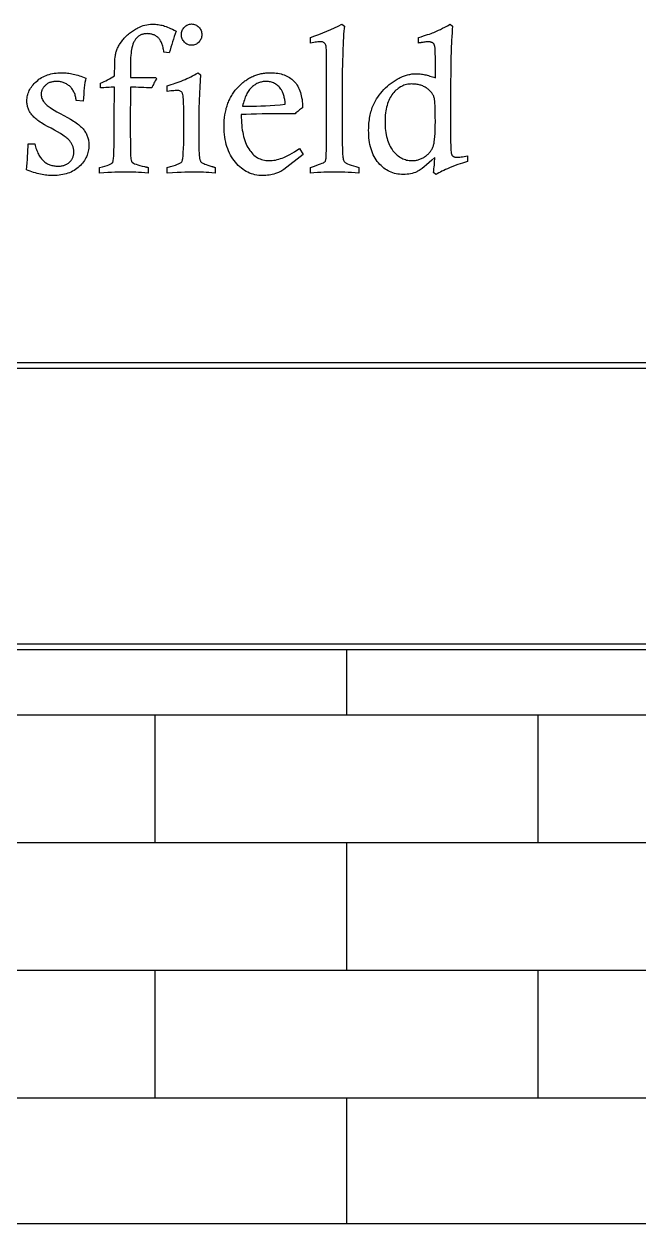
# Model space of a CAD drawing. Extents: x 1231 to 2855, y 3260 to 5268.
# Drawn here: x 2633.2 to 2665.3, y 3259.5 to 3322.2 of the extents above; entities that cross this region are included whole.
import ezdxf

# ---------------------------------------------------------------- set-up
doc = ezdxf.new("R2010")
doc.units = 0
doc.header["$LTSCALE"] = 20
doc.header["$MEASUREMENT"] = 0
for name, color, linetype in [('ACO', 2, 'CONTINUOUS'), ('COTAS', 4, 'CONTINUOUS'), ('MADEIRA', 1, 'CONTINUOUS'), ('PAREDE', 251, 'CONTINUOUS')]:
    doc.layers.add(name, color=color, linetype=linetype)

msp = doc.modelspace()

# ---------------------------------------------------------------- hatches: boundary and pattern name
at = {"layer": 'COTAS'}
h = msp.add_hatch(dxfattribs=at)
h.set_pattern_fill('AR-BRSTD', color=6, scale=2.5, style=0)
h.set_pattern_definition([(0, (0, 3252.779), (0, 6.6675), []), (90, (0, 3252.779), (-10, 6.6675), [6.6675, -6.6675])])
h.paths.add_polyline_path([(2094.345, 3259.522), (2709.645, 3259.522), (2709.645, 3289.543), (2094.345, 3289.543)])

# ---------------------------------------------------------------- linework, layer by layer
at = {"layer": 'ACO'}
for p, q in [((2079.345, 3304.543), (2724.345, 3304.543)), ((2079.345, 3304.243), (2724.345, 3304.243)), ((2079.345, 3289.843), (2724.345, 3289.843)), ((2079.345, 3289.543), (2724.345, 3289.543))]:
    msp.add_line(p, q, dxfattribs=at)
at = {"layer": 'ACO', "color": 124}
for points in [[(2637.098, 3314.436), (2637.098, 3314.731), (2637.247, 3314.768), (2637.377, 3314.802), (2637.492, 3314.836), (2637.585, 3314.871), (2637.625, 3314.886), (2637.662, 3314.905), (2637.697, 3314.92), (2637.721, 3314.936), (2637.746, 3314.951), (2637.765, 3314.964), (2637.78, 3314.979), (2637.79, 3314.995), (2637.799, 3315.02), (2637.808, 3315.06), (2637.818, 3315.116), (2637.824, 3315.181), (2637.839, 3315.358), (2637.852, 3315.587), (2637.858, 3315.873), (2637.867, 3316.214), (2637.87, 3316.611), (2637.87, 3317.061), (2637.87, 3317.293), (2637.873, 3317.526), (2637.873, 3317.759), (2637.873, 3317.991), (2637.876, 3318.227), (2637.88, 3318.46), (2637.883, 3318.692), (2637.886, 3318.928), (2637.793, 3318.925), (2637.7, 3318.919), (2637.607, 3318.916), (2637.517, 3318.91), (2637.424, 3318.903), (2637.334, 3318.897), (2637.241, 3318.888), (2637.151, 3318.882), (2637.151, 3319.133), (2637.244, 3319.173), (2637.34, 3319.217), (2637.43, 3319.263), (2637.523, 3319.31), (2637.616, 3319.356), (2637.706, 3319.409), (2637.796, 3319.459), (2637.886, 3319.514), (2637.889, 3319.732), (2637.892, 3319.927), (2637.895, 3320.098), (2637.901, 3320.25), (2637.907, 3320.38), (2637.917, 3320.489), (2637.926, 3320.572), (2637.939, 3320.637), (2637.948, 3320.684), (2637.96, 3320.73), (2637.973, 3320.78), (2637.988, 3320.827), (2638.007, 3320.873), (2638.025, 3320.923), (2638.047, 3320.969), (2638.069, 3321.016), (2638.094, 3321.065), (2638.122, 3321.112), (2638.149, 3321.159), (2638.177, 3321.205), (2638.243, 3321.298), (2638.314, 3321.394), (2638.354, 3321.441), (2638.395, 3321.484), (2638.435, 3321.531), (2638.478, 3321.574), (2638.522, 3321.618), (2638.568, 3321.658), (2638.615, 3321.698), (2638.664, 3321.739), (2638.714, 3321.779), (2638.764, 3321.816), (2638.819, 3321.853), (2638.872, 3321.888), (2638.928, 3321.925), (2638.987, 3321.959), (2639.046, 3321.99), (2639.105, 3322.024), (2639.195, 3322.067), (2639.285, 3322.108), (2639.378, 3322.139), (2639.471, 3322.167), (2639.567, 3322.185), (2639.666, 3322.201), (2639.766, 3322.21), (2639.865, 3322.213), (2639.942, 3322.213), (2640.017, 3322.21), (2640.088, 3322.204), (2640.16, 3322.195), (2640.231, 3322.185), (2640.299, 3322.173), (2640.367, 3322.157), (2640.433, 3322.139), (2640.501, 3322.12), (2640.572, 3322.095), (2640.647, 3322.064), (2640.73, 3322.03), (2640.814, 3321.993), (2640.904, 3321.95), (2640.997, 3321.906), (2641.096, 3321.853), (2641.05, 3321.717), (2641, 3321.577), (2640.957, 3321.438), (2640.91, 3321.295), (2640.867, 3321.152), (2640.827, 3321.01), (2640.783, 3320.867), (2640.743, 3320.721), (2640.464, 3320.758), (2640.454, 3320.824), (2640.442, 3320.886), (2640.429, 3320.948), (2640.417, 3321.003), (2640.402, 3321.059), (2640.386, 3321.112), (2640.371, 3321.162), (2640.352, 3321.211), (2640.333, 3321.255), (2640.312, 3321.298), (2640.29, 3321.338), (2640.268, 3321.379), (2640.243, 3321.413), (2640.219, 3321.447), (2640.194, 3321.478), (2640.166, 3321.506), (2640.138, 3321.531), (2640.107, 3321.556), (2640.079, 3321.58), (2640.045, 3321.599), (2640.014, 3321.621), (2639.98, 3321.636), (2639.946, 3321.655), (2639.908, 3321.667), (2639.871, 3321.68), (2639.834, 3321.692), (2639.794, 3321.701), (2639.753, 3321.708), (2639.713, 3321.714), (2639.669, 3321.72), (2639.626, 3321.72), (2639.58, 3321.723), (2639.542, 3321.72), (2639.502, 3321.72), (2639.465, 3321.714), (2639.428, 3321.711), (2639.393, 3321.701), (2639.359, 3321.692), (2639.325, 3321.683), (2639.291, 3321.67), (2639.26, 3321.658), (2639.229, 3321.642), (2639.198, 3321.624), (2639.167, 3321.605), (2639.139, 3321.587), (2639.111, 3321.565), (2639.083, 3321.54), (2639.058, 3321.515), (2639.034, 3321.49), (2639.009, 3321.463), (2638.984, 3321.432), (2638.962, 3321.401), (2638.94, 3321.366), (2638.919, 3321.329), (2638.9, 3321.295), (2638.882, 3321.255), (2638.847, 3321.174), (2638.816, 3321.084), (2638.792, 3320.988), (2638.767, 3320.886), (2638.754, 3320.808), (2638.745, 3320.709), (2638.736, 3320.594), (2638.726, 3320.461), (2638.72, 3320.312), (2638.717, 3320.141), (2638.714, 3319.952), (2638.714, 3319.747), (2638.714, 3319.719), (2638.714, 3319.688), (2638.714, 3319.654), (2638.714, 3319.617), (2638.714, 3319.576), (2638.714, 3319.533), (2638.717, 3319.487), (2638.717, 3319.434), (2638.804, 3319.434), (2638.882, 3319.431), (2638.95, 3319.428), (2639.009, 3319.428), (2639.058, 3319.424), (2639.099, 3319.424), (2639.13, 3319.424), (2639.151, 3319.424), (2640.02, 3319.434), (2640.085, 3319.366), (2640.048, 3319.31), (2640.011, 3319.251), (2639.977, 3319.192), (2639.942, 3319.13), (2639.911, 3319.071), (2639.88, 3319.009), (2639.852, 3318.944), (2639.825, 3318.882), (2639.685, 3318.888), (2639.545, 3318.897), (2639.406, 3318.903), (2639.269, 3318.91), (2639.13, 3318.916), (2638.993, 3318.919), (2638.854, 3318.925), (2638.717, 3318.928), (2638.714, 3318.733), (2638.714, 3318.522), (2638.711, 3318.295), (2638.711, 3318.056), (2638.708, 3317.805), (2638.708, 3317.535), (2638.708, 3317.256), (2638.708, 3316.958), (2638.717, 3315.578), (2638.717, 3315.513), (2638.72, 3315.413), (2638.723, 3315.324), (2638.73, 3315.246), (2638.739, 3315.175), (2638.751, 3315.116), (2638.764, 3315.069), (2638.773, 3315.047), (2638.782, 3315.029), (2638.792, 3315.013), (2638.801, 3315.001), (2638.813, 3314.988), (2638.832, 3314.976), (2638.851, 3314.964), (2638.875, 3314.951), (2638.934, 3314.923), (2639.009, 3314.895), (2639.099, 3314.868), (2639.204, 3314.836), (2639.322, 3314.805), (2639.459, 3314.771), (2639.474, 3314.768), (2639.493, 3314.765), (2639.511, 3314.759), (2639.533, 3314.756), (2639.555, 3314.75), (2639.58, 3314.743), (2639.604, 3314.737), (2639.632, 3314.731), (2639.632, 3314.436), (2639.462, 3314.449), (2639.3, 3314.461), (2639.142, 3314.47), (2638.99, 3314.477), (2638.847, 3314.483), (2638.708, 3314.489), (2638.574, 3314.492), (2638.447, 3314.492), (2638.332, 3314.492), (2638.202, 3314.489), (2638.053, 3314.483), (2637.895, 3314.477), (2637.718, 3314.47), (2637.526, 3314.461), (2637.321, 3314.449), (2637.098, 3314.436), (2637.098, 3314.436)], [(2641.906, 3322.226), (2641.962, 3322.223), (2642.015, 3322.213), (2642.064, 3322.201), (2642.114, 3322.185), (2642.16, 3322.161), (2642.204, 3322.133), (2642.247, 3322.102), (2642.288, 3322.064), (2642.322, 3322.021), (2642.356, 3321.978), (2642.381, 3321.931), (2642.402, 3321.884), (2642.421, 3321.835), (2642.433, 3321.782), (2642.44, 3321.726), (2642.443, 3321.67), (2642.44, 3321.615), (2642.433, 3321.559), (2642.421, 3321.506), (2642.402, 3321.456), (2642.381, 3321.41), (2642.356, 3321.363), (2642.322, 3321.32), (2642.288, 3321.276), (2642.247, 3321.239), (2642.204, 3321.205), (2642.16, 3321.177), (2642.114, 3321.155), (2642.064, 3321.137), (2642.015, 3321.124), (2641.962, 3321.115), (2641.906, 3321.112), (2641.853, 3321.115), (2641.801, 3321.124), (2641.751, 3321.137), (2641.704, 3321.155), (2641.658, 3321.177), (2641.614, 3321.205), (2641.571, 3321.239), (2641.531, 3321.276), (2641.494, 3321.32), (2641.462, 3321.363), (2641.438, 3321.41), (2641.416, 3321.456), (2641.397, 3321.506), (2641.385, 3321.559), (2641.379, 3321.615), (2641.376, 3321.67), (2641.379, 3321.726), (2641.385, 3321.782), (2641.397, 3321.835), (2641.416, 3321.884), (2641.438, 3321.931), (2641.462, 3321.978), (2641.494, 3322.021), (2641.531, 3322.064), (2641.571, 3322.102), (2641.614, 3322.133), (2641.658, 3322.161), (2641.704, 3322.185), (2641.751, 3322.201), (2641.801, 3322.213), (2641.853, 3322.223), (2641.906, 3322.226), (2641.906, 3322.226)], [(2648.107, 3321.23), (2648.107, 3321.522), (2648.334, 3321.599), (2648.551, 3321.677), (2648.765, 3321.76), (2648.973, 3321.844), (2649.177, 3321.934), (2649.373, 3322.024), (2649.565, 3322.117), (2649.751, 3322.213), (2649.888, 3322.12), (2649.875, 3321.99), (2649.86, 3321.844), (2649.847, 3321.686), (2649.835, 3321.515), (2649.823, 3321.329), (2649.813, 3321.134), (2649.804, 3320.923), (2649.798, 3320.696), (2649.782, 3320.209), (2649.773, 3319.666), (2649.77, 3319.068), (2649.767, 3318.419), (2649.767, 3317.774), (2649.767, 3317.206), (2649.77, 3316.716), (2649.773, 3316.301), (2649.776, 3315.959), (2649.779, 3315.696), (2649.782, 3315.51), (2649.789, 3315.398), (2649.795, 3315.33), (2649.804, 3315.268), (2649.813, 3315.212), (2649.826, 3315.159), (2649.841, 3315.116), (2649.86, 3315.075), (2649.882, 3315.041), (2649.903, 3315.013), (2649.916, 3315.001), (2649.934, 3314.988), (2649.956, 3314.973), (2649.984, 3314.961), (2650.049, 3314.926), (2650.133, 3314.892), (2650.235, 3314.858), (2650.353, 3314.818), (2650.486, 3314.774), (2650.638, 3314.731), (2650.638, 3314.436), (2650.44, 3314.449), (2650.251, 3314.461), (2650.074, 3314.47), (2649.909, 3314.477), (2649.757, 3314.483), (2649.615, 3314.489), (2649.485, 3314.492), (2649.364, 3314.492), (2649.239, 3314.492), (2649.103, 3314.489), (2648.96, 3314.483), (2648.808, 3314.477), (2648.647, 3314.47), (2648.476, 3314.461), (2648.296, 3314.449), (2648.107, 3314.436), (2648.107, 3314.731), (2648.272, 3314.784), (2648.414, 3314.833), (2648.538, 3314.877), (2648.644, 3314.914), (2648.728, 3314.948), (2648.793, 3314.976), (2648.836, 3314.998), (2648.861, 3315.016), (2648.876, 3315.035), (2648.892, 3315.06), (2648.901, 3315.088), (2648.914, 3315.125), (2648.923, 3315.165), (2648.929, 3315.212), (2648.935, 3315.265), (2648.939, 3315.324), (2648.942, 3315.438), (2648.945, 3315.628), (2648.948, 3315.885), (2648.951, 3316.214), (2648.954, 3316.614), (2648.954, 3317.086), (2648.954, 3317.625), (2648.954, 3318.239), (2648.945, 3320.755), (2648.945, 3320.827), (2648.945, 3320.898), (2648.939, 3320.96), (2648.935, 3321.019), (2648.926, 3321.069), (2648.914, 3321.112), (2648.901, 3321.152), (2648.886, 3321.183), (2648.867, 3321.208), (2648.849, 3321.23), (2648.824, 3321.249), (2648.799, 3321.264), (2648.771, 3321.276), (2648.74, 3321.286), (2648.706, 3321.295), (2648.669, 3321.298), (2648.628, 3321.298), (2648.591, 3321.298), (2648.545, 3321.295), (2648.492, 3321.289), (2648.43, 3321.283), (2648.362, 3321.273), (2648.284, 3321.261), (2648.2, 3321.245), (2648.107, 3321.23), (2648.107, 3321.23)], [(2653.753, 3321.23), (2653.753, 3321.522), (2653.886, 3321.562), (2654.01, 3321.599), (2654.125, 3321.636), (2654.231, 3321.67), (2654.327, 3321.701), (2654.414, 3321.732), (2654.488, 3321.76), (2654.556, 3321.788), (2654.625, 3321.819), (2654.702, 3321.853), (2654.792, 3321.897), (2654.895, 3321.946), (2655.003, 3322.002), (2655.127, 3322.067), (2655.261, 3322.136), (2655.403, 3322.213), (2655.53, 3322.108), (2655.518, 3321.946), (2655.506, 3321.77), (2655.493, 3321.574), (2655.481, 3321.363), (2655.462, 3320.889), (2655.447, 3320.352), (2655.434, 3319.747), (2655.425, 3319.077), (2655.419, 3318.339), (2655.419, 3317.535), (2655.419, 3317.098), (2655.422, 3316.713), (2655.425, 3316.378), (2655.431, 3316.093), (2655.437, 3315.86), (2655.444, 3315.68), (2655.45, 3315.609), (2655.453, 3315.55), (2655.459, 3315.503), (2655.465, 3315.472), (2655.472, 3315.448), (2655.481, 3315.423), (2655.49, 3315.401), (2655.503, 3315.379), (2655.515, 3315.361), (2655.53, 3315.342), (2655.546, 3315.327), (2655.565, 3315.314), (2655.583, 3315.302), (2655.605, 3315.289), (2655.63, 3315.28), (2655.655, 3315.274), (2655.682, 3315.268), (2655.71, 3315.265), (2655.741, 3315.261), (2655.772, 3315.261), (2655.813, 3315.261), (2655.862, 3315.265), (2655.918, 3315.271), (2655.983, 3315.277), (2656.055, 3315.286), (2656.132, 3315.299), (2656.219, 3315.314), (2656.312, 3315.33), (2656.312, 3315.044), (2656.052, 3314.961), (2655.81, 3314.877), (2655.58, 3314.793), (2655.366, 3314.709), (2655.264, 3314.666), (2655.164, 3314.622), (2655.071, 3314.579), (2654.981, 3314.536), (2654.895, 3314.492), (2654.814, 3314.449), (2654.733, 3314.405), (2654.659, 3314.362), (2654.532, 3314.461), (2654.547, 3314.56), (2654.56, 3314.66), (2654.572, 3314.759), (2654.581, 3314.858), (2654.591, 3314.957), (2654.597, 3315.057), (2654.603, 3315.156), (2654.609, 3315.255), (2654.454, 3315.113), (2654.308, 3314.982), (2654.175, 3314.868), (2654.054, 3314.768), (2653.942, 3314.681), (2653.84, 3314.61), (2653.793, 3314.579), (2653.75, 3314.551), (2653.71, 3314.529), (2653.669, 3314.508), (2653.595, 3314.474), (2653.514, 3314.443), (2653.43, 3314.418), (2653.344, 3314.396), (2653.254, 3314.38), (2653.157, 3314.371), (2653.058, 3314.362), (2652.959, 3314.362), (2652.863, 3314.362), (2652.767, 3314.371), (2652.673, 3314.38), (2652.583, 3314.399), (2652.497, 3314.421), (2652.41, 3314.446), (2652.326, 3314.477), (2652.245, 3314.511), (2652.165, 3314.551), (2652.087, 3314.598), (2652.013, 3314.647), (2651.938, 3314.7), (2651.867, 3314.759), (2651.799, 3314.824), (2651.73, 3314.892), (2651.665, 3314.967), (2651.603, 3315.044), (2651.544, 3315.125), (2651.492, 3315.212), (2651.439, 3315.302), (2651.392, 3315.395), (2651.352, 3315.491), (2651.315, 3315.593), (2651.281, 3315.699), (2651.25, 3315.807), (2651.222, 3315.922), (2651.2, 3316.04), (2651.184, 3316.161), (2651.169, 3316.285), (2651.16, 3316.412), (2651.153, 3316.546), (2651.15, 3316.685), (2651.153, 3316.778), (2651.153, 3316.871), (2651.16, 3316.961), (2651.166, 3317.051), (2651.175, 3317.138), (2651.188, 3317.225), (2651.2, 3317.309), (2651.212, 3317.393), (2651.231, 3317.473), (2651.25, 3317.554), (2651.268, 3317.631), (2651.293, 3317.706), (2651.318, 3317.78), (2651.343, 3317.855), (2651.371, 3317.926), (2651.402, 3317.994), (2651.451, 3318.1), (2651.507, 3318.205), (2651.566, 3318.308), (2651.631, 3318.407), (2651.702, 3318.509), (2651.78, 3318.606), (2651.861, 3318.702), (2651.948, 3318.798), (2652.038, 3318.891), (2652.131, 3318.978), (2652.227, 3319.058), (2652.326, 3319.139), (2652.428, 3319.21), (2652.531, 3319.279), (2652.639, 3319.341), (2652.748, 3319.4), (2652.804, 3319.428), (2652.856, 3319.452), (2652.912, 3319.477), (2652.968, 3319.499), (2653.024, 3319.521), (2653.08, 3319.539), (2653.133, 3319.555), (2653.188, 3319.57), (2653.244, 3319.583), (2653.3, 3319.595), (2653.356, 3319.604), (2653.412, 3319.614), (2653.464, 3319.62), (2653.52, 3319.623), (2653.576, 3319.626), (2653.632, 3319.626), (2653.685, 3319.626), (2653.737, 3319.623), (2653.793, 3319.62), (2653.849, 3319.614), (2653.905, 3319.604), (2653.964, 3319.598), (2654.026, 3319.586), (2654.088, 3319.573), (2654.15, 3319.561), (2654.215, 3319.545), (2654.28, 3319.527), (2654.349, 3319.508), (2654.417, 3319.487), (2654.488, 3319.465), (2654.56, 3319.44), (2654.634, 3319.415), (2654.634, 3319.477), (2654.637, 3319.533), (2654.64, 3319.583), (2654.64, 3319.623), (2654.64, 3319.657), (2654.643, 3319.688), (2654.643, 3319.707), (2654.643, 3319.722), (2654.643, 3320.017), (2654.64, 3320.274), (2654.637, 3320.498), (2654.631, 3320.687), (2654.625, 3320.842), (2654.618, 3320.96), (2654.609, 3321.047), (2654.597, 3321.097), (2654.587, 3321.121), (2654.578, 3321.143), (2654.566, 3321.165), (2654.553, 3321.183), (2654.538, 3321.202), (2654.522, 3321.217), (2654.504, 3321.233), (2654.482, 3321.245), (2654.46, 3321.258), (2654.435, 3321.267), (2654.411, 3321.273), (2654.386, 3321.283), (2654.355, 3321.286), (2654.327, 3321.292), (2654.293, 3321.292), (2654.259, 3321.295), (2654.234, 3321.292), (2654.206, 3321.292), (2654.172, 3321.289), (2654.131, 3321.286), (2654.091, 3321.28), (2654.041, 3321.273), (2653.989, 3321.264), (2653.933, 3321.255), (2653.917, 3321.255), (2653.899, 3321.252), (2653.88, 3321.249), (2653.858, 3321.245), (2653.834, 3321.239), (2653.809, 3321.236), (2653.784, 3321.233), (2653.753, 3321.23), (2653.753, 3321.23)], [(2636.239, 3318.187), (2635.882, 3318.221), (2635.876, 3318.277), (2635.869, 3318.333), (2635.86, 3318.385), (2635.848, 3318.438), (2635.835, 3318.491), (2635.82, 3318.54), (2635.804, 3318.587), (2635.783, 3318.637), (2635.764, 3318.68), (2635.739, 3318.723), (2635.714, 3318.767), (2635.689, 3318.807), (2635.658, 3318.847), (2635.627, 3318.885), (2635.596, 3318.919), (2635.562, 3318.956), (2635.525, 3318.987), (2635.488, 3319.018), (2635.451, 3319.046), (2635.41, 3319.071), (2635.37, 3319.096), (2635.33, 3319.117), (2635.286, 3319.139), (2635.243, 3319.158), (2635.199, 3319.173), (2635.153, 3319.186), (2635.106, 3319.198), (2635.06, 3319.207), (2635.01, 3319.214), (2634.96, 3319.22), (2634.908, 3319.223), (2634.855, 3319.223), (2634.812, 3319.223), (2634.765, 3319.22), (2634.722, 3319.217), (2634.681, 3319.21), (2634.641, 3319.204), (2634.601, 3319.195), (2634.563, 3319.186), (2634.526, 3319.173), (2634.489, 3319.161), (2634.455, 3319.145), (2634.421, 3319.127), (2634.39, 3319.108), (2634.356, 3319.089), (2634.328, 3319.068), (2634.297, 3319.046), (2634.272, 3319.018), (2634.244, 3318.993), (2634.219, 3318.968), (2634.197, 3318.941), (2634.176, 3318.913), (2634.157, 3318.888), (2634.138, 3318.86), (2634.123, 3318.829), (2634.107, 3318.801), (2634.095, 3318.773), (2634.086, 3318.742), (2634.076, 3318.711), (2634.067, 3318.68), (2634.061, 3318.649), (2634.058, 3318.618), (2634.055, 3318.584), (2634.055, 3318.553), (2634.058, 3318.494), (2634.064, 3318.438), (2634.076, 3318.382), (2634.095, 3318.326), (2634.12, 3318.274), (2634.148, 3318.221), (2634.182, 3318.168), (2634.222, 3318.119), (2634.253, 3318.084), (2634.287, 3318.047), (2634.328, 3318.01), (2634.374, 3317.973), (2634.421, 3317.932), (2634.473, 3317.895), (2634.532, 3317.855), (2634.591, 3317.811), (2634.728, 3317.725), (2634.88, 3317.638), (2635.047, 3317.545), (2635.233, 3317.445), (2635.42, 3317.346), (2635.59, 3317.25), (2635.668, 3317.203), (2635.742, 3317.154), (2635.814, 3317.107), (2635.882, 3317.061), (2635.947, 3317.014), (2636.006, 3316.968), (2636.062, 3316.924), (2636.111, 3316.878), (2636.161, 3316.831), (2636.204, 3316.788), (2636.245, 3316.744), (2636.279, 3316.701), (2636.313, 3316.654), (2636.341, 3316.611), (2636.369, 3316.564), (2636.397, 3316.518), (2636.418, 3316.468), (2636.44, 3316.422), (2636.462, 3316.372), (2636.477, 3316.322), (2636.493, 3316.27), (2636.508, 3316.22), (2636.518, 3316.167), (2636.527, 3316.115), (2636.536, 3316.059), (2636.539, 3316.006), (2636.543, 3315.95), (2636.546, 3315.894), (2636.543, 3315.814), (2636.536, 3315.736), (2636.527, 3315.659), (2636.515, 3315.584), (2636.496, 3315.51), (2636.474, 3315.435), (2636.449, 3315.364), (2636.418, 3315.292), (2636.387, 3315.224), (2636.35, 3315.156), (2636.31, 3315.091), (2636.263, 3315.026), (2636.214, 3314.961), (2636.161, 3314.899), (2636.105, 3314.836), (2636.043, 3314.778), (2635.981, 3314.722), (2635.913, 3314.669), (2635.845, 3314.616), (2635.77, 3314.573), (2635.696, 3314.529), (2635.618, 3314.492), (2635.537, 3314.455), (2635.454, 3314.424), (2635.367, 3314.396), (2635.277, 3314.374), (2635.184, 3314.353), (2635.088, 3314.337), (2634.988, 3314.322), (2634.886, 3314.315), (2634.784, 3314.309), (2634.675, 3314.306), (2634.598, 3314.309), (2634.517, 3314.312), (2634.436, 3314.315), (2634.356, 3314.325), (2634.272, 3314.334), (2634.188, 3314.346), (2634.101, 3314.362), (2634.014, 3314.38), (2633.927, 3314.399), (2633.841, 3314.421), (2633.751, 3314.446), (2633.661, 3314.47), (2633.568, 3314.498), (2633.475, 3314.529), (2633.382, 3314.564), (2633.288, 3314.598), (2633.307, 3314.784), (2633.323, 3314.964), (2633.338, 3315.14), (2633.347, 3315.314), (2633.357, 3315.482), (2633.363, 3315.646), (2633.369, 3315.807), (2633.369, 3315.963), (2633.723, 3315.963), (2633.741, 3315.885), (2633.76, 3315.814), (2633.782, 3315.742), (2633.807, 3315.674), (2633.828, 3315.609), (2633.856, 3315.544), (2633.881, 3315.485), (2633.909, 3315.429), (2633.937, 3315.373), (2633.968, 3315.32), (2633.999, 3315.274), (2634.033, 3315.227), (2634.064, 3315.184), (2634.101, 3315.144), (2634.138, 3315.103), (2634.176, 3315.069), (2634.213, 3315.035), (2634.253, 3315.007), (2634.294, 3314.976), (2634.334, 3314.951), (2634.377, 3314.926), (2634.421, 3314.905), (2634.467, 3314.886), (2634.514, 3314.868), (2634.56, 3314.852), (2634.61, 3314.836), (2634.66, 3314.827), (2634.709, 3314.818), (2634.759, 3314.809), (2634.812, 3314.802), (2634.867, 3314.799), (2634.923, 3314.799), (2634.97, 3314.799), (2635.019, 3314.802), (2635.066, 3314.805), (2635.109, 3314.812), (2635.153, 3314.821), (2635.196, 3314.83), (2635.237, 3314.84), (2635.274, 3314.852), (2635.314, 3314.864), (2635.348, 3314.88), (2635.385, 3314.899), (2635.416, 3314.917), (2635.451, 3314.939), (2635.482, 3314.961), (2635.51, 3314.982), (2635.537, 3315.01), (2635.565, 3315.035), (2635.59, 3315.063), (2635.612, 3315.091), (2635.634, 3315.122), (2635.655, 3315.15), (2635.674, 3315.181), (2635.689, 3315.215), (2635.705, 3315.246), (2635.717, 3315.28), (2635.727, 3315.314), (2635.736, 3315.348), (2635.745, 3315.386), (2635.752, 3315.423), (2635.755, 3315.46), (2635.758, 3315.5), (2635.758, 3315.541), (2635.758, 3315.578), (2635.755, 3315.618), (2635.752, 3315.655), (2635.745, 3315.693), (2635.736, 3315.73), (2635.73, 3315.767), (2635.717, 3315.804), (2635.705, 3315.842), (2635.689, 3315.876), (2635.674, 3315.913), (2635.658, 3315.947), (2635.637, 3315.981), (2635.618, 3316.015), (2635.593, 3316.049), (2635.568, 3316.084), (2635.544, 3316.118), (2635.516, 3316.152), (2635.482, 3316.186), (2635.444, 3316.22), (2635.401, 3316.257), (2635.354, 3316.294), (2635.305, 3316.335), (2635.249, 3316.372), (2635.19, 3316.412), (2635.06, 3316.496), (2634.914, 3316.586), (2634.75, 3316.679), (2634.57, 3316.775), (2634.39, 3316.871), (2634.222, 3316.965), (2634.148, 3317.011), (2634.073, 3317.058), (2634.005, 3317.101), (2633.94, 3317.148), (2633.878, 3317.191), (2633.822, 3317.234), (2633.769, 3317.278), (2633.72, 3317.318), (2633.676, 3317.362), (2633.633, 3317.402), (2633.596, 3317.442), (2633.561, 3317.483), (2633.534, 3317.523), (2633.503, 3317.563), (2633.478, 3317.604), (2633.453, 3317.647), (2633.428, 3317.687), (2633.409, 3317.731), (2633.388, 3317.777), (2633.372, 3317.821), (2633.357, 3317.867), (2633.344, 3317.914), (2633.332, 3317.96), (2633.326, 3318.007), (2633.316, 3318.053), (2633.313, 3318.103), (2633.31, 3318.153), (2633.307, 3318.202), (2633.31, 3318.274), (2633.316, 3318.345), (2633.326, 3318.413), (2633.338, 3318.481), (2633.357, 3318.55), (2633.378, 3318.615), (2633.403, 3318.68), (2633.434, 3318.745), (2633.465, 3318.807), (2633.503, 3318.872), (2633.543, 3318.931), (2633.589, 3318.993), (2633.636, 3319.052), (2633.689, 3319.111), (2633.748, 3319.17), (2633.807, 3319.226), (2633.872, 3319.282), (2633.937, 3319.335), (2634.005, 3319.381), (2634.076, 3319.424), (2634.151, 3319.465), (2634.225, 3319.502), (2634.306, 3319.536), (2634.387, 3319.567), (2634.47, 3319.592), (2634.557, 3319.617), (2634.647, 3319.635), (2634.737, 3319.651), (2634.833, 3319.663), (2634.929, 3319.673), (2635.029, 3319.676), (2635.131, 3319.679), (2635.202, 3319.679), (2635.277, 3319.676), (2635.351, 3319.67), (2635.426, 3319.66), (2635.5, 3319.651), (2635.578, 3319.639), (2635.652, 3319.626), (2635.73, 3319.608), (2635.81, 3319.589), (2635.888, 3319.57), (2635.969, 3319.545), (2636.049, 3319.521), (2636.13, 3319.493), (2636.211, 3319.465), (2636.294, 3319.434), (2636.378, 3319.4), (2636.36, 3319.285), (2636.341, 3319.164), (2636.322, 3319.027), (2636.307, 3318.882), (2636.288, 3318.723), (2636.273, 3318.556), (2636.257, 3318.376), (2636.239, 3318.187), (2636.239, 3318.187)], [(2640.634, 3318.705), (2640.634, 3319.003), (2640.743, 3319.031), (2640.848, 3319.062), (2640.954, 3319.096), (2641.056, 3319.13), (2641.162, 3319.164), (2641.264, 3319.204), (2641.366, 3319.245), (2641.469, 3319.285), (2641.568, 3319.328), (2641.667, 3319.372), (2641.766, 3319.418), (2641.866, 3319.468), (2641.962, 3319.518), (2642.058, 3319.57), (2642.154, 3319.623), (2642.247, 3319.679), (2642.381, 3319.57), (2642.356, 3319.272), (2642.337, 3318.95), (2642.319, 3318.596), (2642.303, 3318.212), (2642.294, 3317.799), (2642.285, 3317.358), (2642.278, 3316.887), (2642.278, 3316.388), (2642.278, 3316.158), (2642.281, 3315.953), (2642.285, 3315.77), (2642.291, 3315.609), (2642.297, 3315.472), (2642.303, 3315.361), (2642.316, 3315.271), (2642.325, 3315.203), (2642.334, 3315.165), (2642.343, 3315.134), (2642.356, 3315.103), (2642.368, 3315.075), (2642.381, 3315.047), (2642.396, 3315.026), (2642.415, 3315.004), (2642.43, 3314.988), (2642.458, 3314.97), (2642.495, 3314.951), (2642.542, 3314.93), (2642.604, 3314.905), (2642.675, 3314.877), (2642.759, 3314.849), (2642.855, 3314.818), (2642.964, 3314.784), (2642.976, 3314.778), (2642.995, 3314.774), (2643.014, 3314.768), (2643.032, 3314.762), (2643.054, 3314.756), (2643.079, 3314.75), (2643.103, 3314.74), (2643.131, 3314.731), (2643.131, 3314.436), (2642.967, 3314.449), (2642.812, 3314.461), (2642.663, 3314.47), (2642.523, 3314.477), (2642.39, 3314.483), (2642.263, 3314.489), (2642.145, 3314.492), (2642.033, 3314.492), (2641.956, 3314.492), (2641.85, 3314.489), (2641.714, 3314.483), (2641.556, 3314.477), (2641.366, 3314.47), (2641.149, 3314.461), (2640.907, 3314.449), (2640.634, 3314.436), (2640.634, 3314.731), (2640.799, 3314.774), (2640.941, 3314.815), (2641.069, 3314.858), (2641.174, 3314.899), (2641.221, 3314.917), (2641.261, 3314.936), (2641.298, 3314.957), (2641.329, 3314.976), (2641.357, 3314.995), (2641.379, 3315.013), (2641.397, 3315.032), (2641.41, 3315.051), (2641.422, 3315.075), (2641.431, 3315.106), (2641.441, 3315.15), (2641.45, 3315.199), (2641.466, 3315.333), (2641.475, 3315.503), (2641.484, 3315.714), (2641.494, 3315.963), (2641.497, 3316.248), (2641.497, 3316.571), (2641.494, 3317.7), (2641.494, 3317.917), (2641.49, 3318.056), (2641.487, 3318.184), (2641.481, 3318.295), (2641.475, 3318.391), (2641.462, 3318.472), (2641.45, 3318.54), (2641.441, 3318.568), (2641.435, 3318.593), (2641.425, 3318.615), (2641.416, 3318.63), (2641.394, 3318.658), (2641.373, 3318.683), (2641.345, 3318.705), (2641.317, 3318.723), (2641.286, 3318.736), (2641.248, 3318.745), (2641.211, 3318.751), (2641.171, 3318.751), (2641.14, 3318.751), (2641.096, 3318.748), (2641.047, 3318.745), (2640.985, 3318.742), (2640.91, 3318.736), (2640.83, 3318.727), (2640.737, 3318.717), (2640.634, 3318.705), (2640.634, 3318.705)], [(2647.543, 3315.714), (2647.735, 3315.404), (2646.717, 3314.626), (2646.665, 3314.588), (2646.612, 3314.557), (2646.559, 3314.526), (2646.506, 3314.498), (2646.451, 3314.47), (2646.395, 3314.449), (2646.342, 3314.427), (2646.286, 3314.408), (2646.202, 3314.384), (2646.122, 3314.365), (2646.038, 3314.346), (2645.954, 3314.331), (2645.871, 3314.322), (2645.787, 3314.312), (2645.7, 3314.309), (2645.616, 3314.306), (2645.514, 3314.309), (2645.411, 3314.318), (2645.312, 3314.331), (2645.216, 3314.349), (2645.12, 3314.374), (2645.027, 3314.405), (2644.934, 3314.439), (2644.844, 3314.48), (2644.757, 3314.526), (2644.67, 3314.576), (2644.586, 3314.635), (2644.506, 3314.697), (2644.425, 3314.765), (2644.344, 3314.836), (2644.27, 3314.917), (2644.192, 3315.001), (2644.124, 3315.088), (2644.056, 3315.181), (2643.994, 3315.277), (2643.935, 3315.376), (2643.882, 3315.482), (2643.836, 3315.59), (2643.792, 3315.699), (2643.752, 3315.817), (2643.718, 3315.935), (2643.687, 3316.059), (2643.662, 3316.183), (2643.643, 3316.313), (2643.625, 3316.45), (2643.615, 3316.586), (2643.606, 3316.729), (2643.606, 3316.875), (2643.609, 3317.03), (2643.615, 3317.185), (2643.631, 3317.334), (2643.649, 3317.476), (2643.674, 3317.619), (2643.705, 3317.756), (2643.721, 3317.824), (2643.739, 3317.889), (2643.761, 3317.954), (2643.783, 3318.019), (2643.805, 3318.081), (2643.829, 3318.143), (2643.854, 3318.205), (2643.882, 3318.264), (2643.91, 3318.323), (2643.938, 3318.382), (2643.969, 3318.441), (2644.003, 3318.497), (2644.037, 3318.553), (2644.071, 3318.606), (2644.109, 3318.658), (2644.146, 3318.711), (2644.186, 3318.764), (2644.226, 3318.813), (2644.27, 3318.863), (2644.313, 3318.913), (2644.403, 3319.003), (2644.493, 3319.089), (2644.54, 3319.133), (2644.589, 3319.173), (2644.636, 3319.21), (2644.686, 3319.248), (2644.735, 3319.282), (2644.785, 3319.316), (2644.834, 3319.347), (2644.887, 3319.378), (2644.937, 3319.409), (2644.99, 3319.437), (2645.042, 3319.462), (2645.098, 3319.487), (2645.151, 3319.511), (2645.207, 3319.533), (2645.263, 3319.552), (2645.318, 3319.57), (2645.374, 3319.589), (2645.433, 3319.604), (2645.489, 3319.617), (2645.548, 3319.632), (2645.607, 3319.642), (2645.669, 3319.651), (2645.728, 3319.66), (2645.79, 3319.666), (2645.914, 3319.676), (2646.038, 3319.679), (2646.137, 3319.676), (2646.23, 3319.673), (2646.323, 3319.663), (2646.413, 3319.651), (2646.5, 3319.635), (2646.581, 3319.617), (2646.662, 3319.592), (2646.742, 3319.567), (2646.817, 3319.536), (2646.888, 3319.502), (2646.956, 3319.465), (2647.025, 3319.424), (2647.087, 3319.381), (2647.149, 3319.335), (2647.208, 3319.282), (2647.263, 3319.226), (2647.313, 3319.17), (2647.363, 3319.108), (2647.409, 3319.04), (2647.453, 3318.972), (2647.49, 3318.897), (2647.527, 3318.82), (2647.558, 3318.739), (2647.589, 3318.655), (2647.614, 3318.565), (2647.636, 3318.475), (2647.654, 3318.379), (2647.673, 3318.28), (2647.685, 3318.174), (2647.695, 3318.069), (2647.701, 3317.957), (2647.704, 3317.842), (2647.651, 3317.811), (2647.598, 3317.777), (2647.549, 3317.74), (2647.499, 3317.703), (2647.45, 3317.662), (2647.403, 3317.619), (2647.356, 3317.576), (2647.31, 3317.532), (2647.223, 3317.532), (2647.146, 3317.532), (2647.077, 3317.535), (2647.015, 3317.535), (2646.962, 3317.535), (2646.919, 3317.535), (2646.885, 3317.535), (2646.857, 3317.535), (2646.522, 3317.535), (2646.202, 3317.535), (2645.892, 3317.529), (2645.591, 3317.526), (2645.303, 3317.52), (2645.024, 3317.514), (2644.757, 3317.504), (2644.503, 3317.492), (2644.503, 3317.346), (2644.509, 3317.206), (2644.515, 3317.07), (2644.524, 3316.937), (2644.537, 3316.809), (2644.555, 3316.685), (2644.574, 3316.567), (2644.599, 3316.453), (2644.624, 3316.344), (2644.651, 3316.239), (2644.686, 3316.136), (2644.72, 3316.04), (2644.757, 3315.947), (2644.8, 3315.86), (2644.844, 3315.776), (2644.89, 3315.699), (2644.94, 3315.624), (2644.993, 3315.556), (2645.049, 3315.491), (2645.104, 3315.429), (2645.163, 3315.376), (2645.222, 3315.324), (2645.284, 3315.28), (2645.349, 3315.24), (2645.418, 3315.203), (2645.486, 3315.172), (2645.557, 3315.144), (2645.632, 3315.122), (2645.706, 3315.106), (2645.784, 3315.094), (2645.861, 3315.088), (2645.942, 3315.085), (2646.026, 3315.088), (2646.109, 3315.094), (2646.196, 3315.103), (2646.283, 3315.119), (2646.37, 3315.137), (2646.457, 3315.162), (2646.547, 3315.19), (2646.637, 3315.221), (2646.73, 3315.258), (2646.829, 3315.302), (2646.935, 3315.355), (2647.043, 3315.41), (2647.161, 3315.479), (2647.282, 3315.55), (2647.409, 3315.628), (2647.543, 3315.714), (2647.543, 3315.714)], [(2646.795, 3318.035), (2646.786, 3318.159), (2646.77, 3318.28), (2646.761, 3318.336), (2646.748, 3318.391), (2646.736, 3318.444), (2646.724, 3318.494), (2646.708, 3318.543), (2646.693, 3318.59), (2646.677, 3318.633), (2646.658, 3318.677), (2646.637, 3318.717), (2646.615, 3318.754), (2646.593, 3318.792), (2646.572, 3318.826), (2646.534, 3318.875), (2646.497, 3318.919), (2646.457, 3318.962), (2646.417, 3318.999), (2646.373, 3319.037), (2646.33, 3319.068), (2646.283, 3319.099), (2646.237, 3319.124), (2646.187, 3319.148), (2646.134, 3319.167), (2646.085, 3319.186), (2646.029, 3319.198), (2645.976, 3319.21), (2645.917, 3319.217), (2645.861, 3319.223), (2645.799, 3319.223), (2645.75, 3319.223), (2645.697, 3319.22), (2645.647, 3319.214), (2645.598, 3319.204), (2645.548, 3319.195), (2645.498, 3319.183), (2645.452, 3319.167), (2645.405, 3319.148), (2645.359, 3319.13), (2645.312, 3319.108), (2645.269, 3319.083), (2645.222, 3319.055), (2645.179, 3319.027), (2645.138, 3318.996), (2645.095, 3318.962), (2645.055, 3318.925), (2645.014, 3318.888), (2644.974, 3318.844), (2644.937, 3318.798), (2644.903, 3318.751), (2644.865, 3318.699), (2644.834, 3318.646), (2644.8, 3318.59), (2644.769, 3318.528), (2644.741, 3318.466), (2644.713, 3318.398), (2644.686, 3318.329), (2644.661, 3318.258), (2644.636, 3318.181), (2644.611, 3318.103), (2644.589, 3318.022), (2644.571, 3317.939), (2644.617, 3317.935), (2644.658, 3317.935), (2644.698, 3317.935), (2644.735, 3317.932), (2644.769, 3317.932), (2644.8, 3317.932), (2644.828, 3317.932), (2644.856, 3317.932), (2645.07, 3317.932), (2645.29, 3317.939), (2645.52, 3317.948), (2645.759, 3317.957), (2646.007, 3317.973), (2646.261, 3317.988), (2646.525, 3318.01), (2646.795, 3318.035), (2646.795, 3318.035)], [(2654.634, 3317.129), (2654.631, 3317.374), (2654.631, 3317.594), (2654.625, 3317.787), (2654.622, 3317.951), (2654.615, 3318.087), (2654.606, 3318.199), (2654.597, 3318.28), (2654.587, 3318.336), (2654.575, 3318.373), (2654.563, 3318.413), (2654.547, 3318.45), (2654.529, 3318.488), (2654.51, 3318.525), (2654.491, 3318.559), (2654.466, 3318.593), (2654.445, 3318.627), (2654.417, 3318.661), (2654.389, 3318.692), (2654.361, 3318.723), (2654.33, 3318.754), (2654.296, 3318.785), (2654.262, 3318.816), (2654.225, 3318.844), (2654.187, 3318.872), (2654.147, 3318.897), (2654.107, 3318.922), (2654.063, 3318.947), (2654.02, 3318.968), (2653.976, 3318.987), (2653.93, 3319.006), (2653.883, 3319.021), (2653.834, 3319.037), (2653.784, 3319.049), (2653.734, 3319.062), (2653.685, 3319.071), (2653.632, 3319.077), (2653.576, 3319.083), (2653.52, 3319.089), (2653.464, 3319.089), (2653.409, 3319.093), (2653.334, 3319.089), (2653.266, 3319.083), (2653.195, 3319.074), (2653.126, 3319.062), (2653.061, 3319.043), (2652.996, 3319.021), (2652.931, 3318.996), (2652.869, 3318.968), (2652.807, 3318.934), (2652.748, 3318.897), (2652.689, 3318.857), (2652.633, 3318.81), (2652.577, 3318.761), (2652.521, 3318.708), (2652.469, 3318.652), (2652.419, 3318.59), (2652.369, 3318.528), (2652.323, 3318.46), (2652.279, 3318.388), (2652.239, 3318.311), (2652.202, 3318.233), (2652.168, 3318.15), (2652.137, 3318.063), (2652.112, 3317.973), (2652.087, 3317.88), (2652.065, 3317.783), (2652.047, 3317.681), (2652.034, 3317.579), (2652.022, 3317.47), (2652.016, 3317.358), (2652.01, 3317.241), (2652.01, 3317.123), (2652.01, 3317.002), (2652.016, 3316.881), (2652.022, 3316.766), (2652.034, 3316.654), (2652.05, 3316.549), (2652.065, 3316.443), (2652.087, 3316.344), (2652.112, 3316.248), (2652.14, 3316.155), (2652.171, 3316.065), (2652.205, 3315.978), (2652.242, 3315.897), (2652.283, 3315.82), (2652.326, 3315.745), (2652.373, 3315.674), (2652.422, 3315.606), (2652.475, 3315.544), (2652.528, 3315.485), (2652.583, 3315.429), (2652.639, 3315.379), (2652.698, 3315.333), (2652.754, 3315.289), (2652.816, 3315.249), (2652.878, 3315.215), (2652.94, 3315.184), (2653.002, 3315.159), (2653.067, 3315.137), (2653.136, 3315.119), (2653.201, 3315.103), (2653.272, 3315.094), (2653.34, 3315.088), (2653.412, 3315.085), (2653.461, 3315.085), (2653.508, 3315.088), (2653.554, 3315.094), (2653.601, 3315.1), (2653.644, 3315.106), (2653.691, 3315.116), (2653.734, 3315.128), (2653.778, 3315.14), (2653.821, 3315.156), (2653.865, 3315.175), (2653.908, 3315.193), (2653.948, 3315.212), (2653.992, 3315.237), (2654.032, 3315.258), (2654.073, 3315.286), (2654.113, 3315.314), (2654.15, 3315.342), (2654.187, 3315.37), (2654.221, 3315.401), (2654.256, 3315.432), (2654.29, 3315.463), (2654.318, 3315.497), (2654.349, 3315.531), (2654.377, 3315.565), (2654.401, 3315.6), (2654.423, 3315.634), (2654.448, 3315.671), (2654.466, 3315.708), (2654.485, 3315.745), (2654.504, 3315.786), (2654.519, 3315.823), (2654.532, 3315.863), (2654.544, 3315.907), (2654.556, 3315.953), (2654.566, 3316.006), (2654.575, 3316.065), (2654.594, 3316.192), (2654.606, 3316.341), (2654.618, 3316.509), (2654.625, 3316.695), (2654.631, 3316.902), (2654.634, 3317.129), (2654.634, 3317.129)]]:
    msp.add_lwpolyline(points, dxfattribs=at)
at = {"layer": 'MADEIRA', "color": 9}
msp.add_line((1230.852, 3259.543), (2854.786, 3259.543), dxfattribs=at)
at = {"layer": 'PAREDE'}
msp.add_line((2079.345, 3289.543), (2724.345, 3289.543), dxfattribs=at)
msp.add_line((2079.345, 3289.543), (2724.345, 3289.543), dxfattribs=at)

doc.saveas('drawing.dxf')
